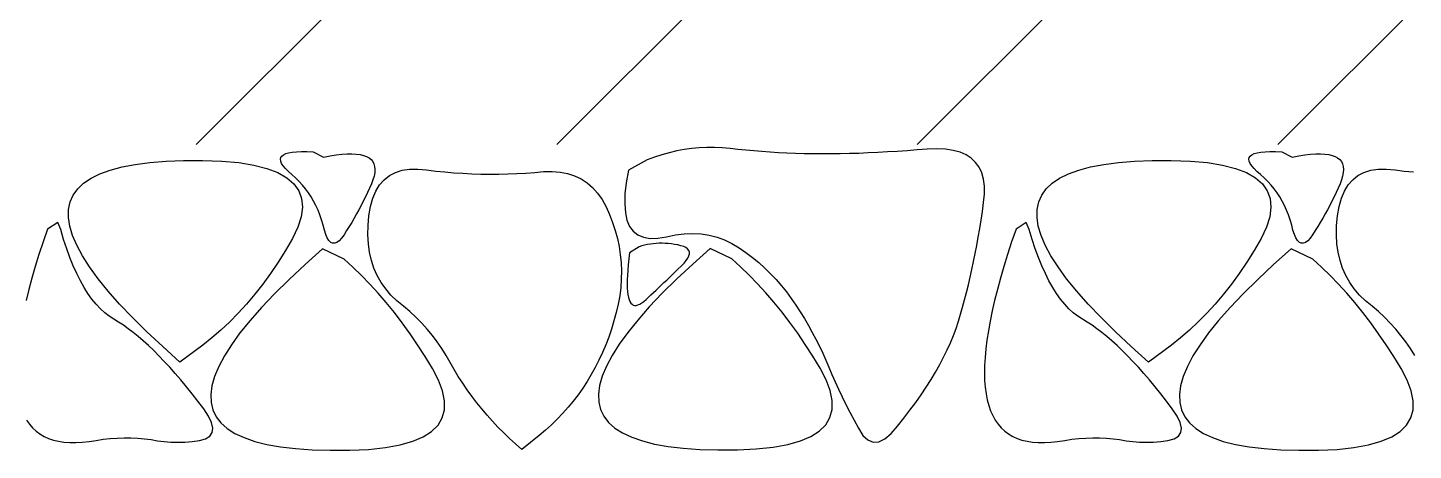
# Model space of a CAD drawing. Header units: metres. Extents: x -220 to 294, y -29 to 18.
# Drawn here: x 26.849 to 27.529, y -8.75 to -8.543 of the extents above; entities that cross this region are included whole.
import ezdxf

# ---------------------------------------------------------------- set-up
doc = ezdxf.new("R2010")
doc.units = ezdxf.units.M
doc.header["$MEASUREMENT"] = 0
doc.layers.add('Tarama', color=7, linetype='Continuous')

msp = doc.modelspace()

# ---------------------------------------------------------------- hatches: boundary and pattern name
at = {"layer": 'Tarama', "linetype": 'Continuous', "lineweight": -3}
h = msp.add_hatch(dxfattribs=at)
h.set_pattern_fill('ANSI31', color=58, style=0)
h.paths.add_polyline_path([(25.01864, -8.5), (25.01864, -8.6), (34.71864, -8.6), (34.71864, -8.5)])

# ---------------------------------------------------------------- linework, layer by layer
at = {"layer": 'Tarama', "color": 36, "linetype": 'Continuous', "lineweight": -3}
for points in [[(27.1751, -8.60196), (27.1714, -8.60247)], [(27.17882, -8.60162), (27.1751, -8.60196)], [(27.18256, -8.60145), (27.17882, -8.60162)], [(27.18632, -8.60144), (27.18256, -8.60145)], [(27.19009, -8.60159), (27.18632, -8.60144)], [(27.19389, -8.60191), (27.19009, -8.60159)], [(27.19772, -8.60235), (27.19389, -8.60191)], [(27.29062, -8.6022), (27.28567, -8.60261)], [(27.29527, -8.60204), (27.29062, -8.6022)], [(27.2995, -8.60225), (27.29527, -8.60204)], [(26.90219, -8.60975), (26.90938, -8.60881)], [(26.90938, -8.60881), (26.91729, -8.60817)], [(26.91729, -8.60817), (26.92591, -8.60783)], [(26.92591, -8.60783), (26.93524, -8.6078)], [(26.93524, -8.6078), (26.94462, -8.60812)], [(26.94462, -8.60812), (26.95301, -8.60887)], [(26.95301, -8.60887), (26.96041, -8.61007)], [(26.97337, -8.60723), (26.97354, -8.60637)], [(26.97352, -8.60821), (26.97337, -8.60723)], [(26.97398, -8.60929), (26.97352, -8.60821)], [(26.97354, -8.60637), (26.97403, -8.60562)], [(26.97403, -8.60562), (26.97484, -8.60498)], [(26.97484, -8.60498), (26.97597, -8.60445)], [(26.97597, -8.60445), (26.97741, -8.60403)], [(26.97741, -8.60403), (26.97918, -8.60372)], [(26.97918, -8.60372), (26.98126, -8.60353)], [(26.98126, -8.60353), (26.98366, -8.60344)], [(26.98366, -8.60344), (26.98639, -8.60347)], [(26.98639, -8.60347), (26.98943, -8.60361)], [(26.98943, -8.60361), (26.99455, -8.60614)], [(26.99455, -8.60614), (26.99777, -8.60553)], [(26.99777, -8.60553), (27.00078, -8.60506)], [(27.00078, -8.60506), (27.00356, -8.60474)], [(27.00356, -8.60474), (27.00612, -8.60456)], [(27.00612, -8.60456), (27.00846, -8.60453)], [(27.00846, -8.60453), (27.01058, -8.60465)], [(27.01058, -8.60465), (27.01248, -8.60491)], [(27.01248, -8.60491), (27.01415, -8.60531)], [(27.01415, -8.60531), (27.01561, -8.60586)], [(27.01561, -8.60586), (27.01685, -8.60656)], [(27.01685, -8.60656), (27.01786, -8.6074)], [(27.01786, -8.6074), (27.01866, -8.60838)], [(27.01866, -8.60838), (27.01923, -8.60951)], [(27.15319, -8.60746), (27.14412, -8.61253)], [(27.15679, -8.60614), (27.15319, -8.60746)], [(27.16041, -8.60497), (27.15679, -8.60614)], [(27.16405, -8.60397), (27.16041, -8.60497)], [(27.16772, -8.60314), (27.16405, -8.60397)], [(27.1714, -8.60247), (27.16772, -8.60314)], [(27.2016, -8.60276), (27.19772, -8.60235)], [(27.20553, -8.60313), (27.2016, -8.60276)], [(27.20951, -8.60346), (27.20553, -8.60313)], [(27.21356, -8.60375), (27.20951, -8.60346)], [(27.21765, -8.60399), (27.21356, -8.60375)], [(27.22181, -8.6042), (27.21765, -8.60399)], [(27.22601, -8.60436), (27.22181, -8.6042)], [(27.23027, -8.60448), (27.22601, -8.60436)], [(27.23459, -8.60455), (27.23027, -8.60448)], [(27.23896, -8.60459), (27.23459, -8.60455)], [(27.24338, -8.60458), (27.23896, -8.60459)], [(27.24786, -8.60453), (27.24338, -8.60458)], [(27.2524, -8.60444), (27.24786, -8.60453)], [(27.25698, -8.6043), (27.2524, -8.60444)], [(27.26163, -8.60412), (27.25698, -8.6043)], [(27.26633, -8.60391), (27.26163, -8.60412)], [(27.27108, -8.60364), (27.26633, -8.60391)], [(27.27589, -8.60334), (27.27108, -8.60364)], [(27.28075, -8.603), (27.27589, -8.60334)], [(27.28567, -8.60261), (27.28075, -8.603)], [(27.30331, -8.60283), (27.2995, -8.60225)], [(27.3067, -8.60376), (27.30331, -8.60283)], [(27.30967, -8.60505), (27.3067, -8.60376)], [(27.31221, -8.60671), (27.30967, -8.60505)], [(27.31433, -8.60873), (27.31221, -8.60671)], [(27.31604, -8.61111), (27.31433, -8.60873)], [(27.37719, -8.60975), (27.38438, -8.60881)], [(27.38438, -8.60881), (27.39229, -8.60817)], [(27.39229, -8.60817), (27.40091, -8.60783)], [(27.40091, -8.60783), (27.41024, -8.6078)], [(27.41024, -8.6078), (27.41962, -8.60812)], [(27.41962, -8.60812), (27.42801, -8.60887)], [(27.42801, -8.60887), (27.4354, -8.61007)], [(27.44837, -8.60723), (27.44854, -8.60637)], [(27.44852, -8.60821), (27.44837, -8.60723)], [(27.44898, -8.60929), (27.44852, -8.60821)], [(27.44854, -8.60637), (27.44903, -8.60562)], [(27.44903, -8.60562), (27.44984, -8.60498)], [(27.44984, -8.60498), (27.45096, -8.60445)], [(27.45096, -8.60445), (27.45241, -8.60403)], [(27.45241, -8.60403), (27.45418, -8.60372)], [(27.45418, -8.60372), (27.45626, -8.60353)], [(27.45626, -8.60353), (27.45866, -8.60344)], [(27.45866, -8.60344), (27.46139, -8.60347)], [(27.46139, -8.60347), (27.46443, -8.60361)], [(27.46443, -8.60361), (27.46955, -8.60614)], [(27.46955, -8.60614), (27.47277, -8.60553)], [(27.47277, -8.60553), (27.47578, -8.60506)], [(27.47578, -8.60506), (27.47856, -8.60474)], [(27.47856, -8.60474), (27.48112, -8.60456)], [(27.48112, -8.60456), (27.48346, -8.60453)], [(27.48346, -8.60453), (27.48558, -8.60465)], [(27.48558, -8.60465), (27.48748, -8.60491)], [(27.48748, -8.60491), (27.48915, -8.60531)], [(27.48915, -8.60531), (27.49061, -8.60586)], [(27.49061, -8.60586), (27.49185, -8.60656)], [(27.49185, -8.60656), (27.49286, -8.6074)], [(27.49286, -8.6074), (27.49366, -8.60838)], [(27.49366, -8.60838), (27.49423, -8.60951)], [(26.88053, -8.61652), (26.88488, -8.61438)], [(26.88488, -8.61438), (26.88993, -8.61253)], [(26.88993, -8.61253), (26.89571, -8.61099)], [(26.89571, -8.61099), (26.90219, -8.60975)], [(26.96041, -8.61007), (26.9668, -8.6117)], [(26.9668, -8.6117), (26.97219, -8.61378)], [(26.97219, -8.61378), (26.97658, -8.61629)], [(26.97477, -8.61049), (26.97398, -8.60929)], [(26.97587, -8.6118), (26.97477, -8.61049)], [(26.9773, -8.61322), (26.97587, -8.6118)], [(26.97904, -8.61475), (26.9773, -8.61322)], [(26.98086, -8.61637), (26.97904, -8.61475)], [(27.01931, -8.61548), (27.01878, -8.61734)], [(27.01923, -8.60951), (27.01958, -8.61079)], [(27.01962, -8.61377), (27.01931, -8.61548)], [(27.01958, -8.61079), (27.01971, -8.61221)], [(27.01971, -8.61221), (27.01962, -8.61377)], [(27.02426, -8.61724), (27.02683, -8.6152)], [(27.02683, -8.6152), (27.02977, -8.61365)], [(27.02977, -8.61365), (27.03306, -8.61261)], [(27.03306, -8.61261), (27.03671, -8.61206)], [(27.03671, -8.61206), (27.04072, -8.61202)], [(27.04072, -8.61202), (27.04507, -8.61245)], [(27.04507, -8.61245), (27.04953, -8.61298)], [(27.04953, -8.61298), (27.05398, -8.61343)], [(27.05398, -8.61343), (27.05843, -8.61379)], [(27.05843, -8.61379), (27.06287, -8.61409)], [(27.06287, -8.61409), (27.0673, -8.6143)], [(27.0673, -8.6143), (27.07172, -8.61444)], [(27.07172, -8.61444), (27.07614, -8.61449)], [(27.07614, -8.61449), (27.08055, -8.61447)], [(27.08055, -8.61447), (27.08495, -8.61438)], [(27.08495, -8.61438), (27.08934, -8.6142)], [(27.08934, -8.6142), (27.09373, -8.61395)], [(27.09373, -8.61395), (27.09811, -8.61362)], [(27.09811, -8.61362), (27.10248, -8.61323)], [(27.10248, -8.61323), (27.10664, -8.61315)], [(27.10664, -8.61315), (27.11056, -8.61347)], [(27.11056, -8.61347), (27.11424, -8.61419)], [(27.11424, -8.61419), (27.11767, -8.61532)], [(27.11767, -8.61532), (27.12085, -8.61685)], [(27.14412, -8.61253), (27.143, -8.61869)], [(27.31732, -8.61386), (27.31604, -8.61111)], [(27.31818, -8.61696), (27.31732, -8.61386)], [(27.35553, -8.61652), (27.35988, -8.61438)], [(27.35988, -8.61438), (27.36493, -8.61253)], [(27.36493, -8.61253), (27.37071, -8.61099)], [(27.37071, -8.61099), (27.37719, -8.60975)], [(27.4354, -8.61007), (27.4418, -8.6117)], [(27.4418, -8.6117), (27.44719, -8.61378)], [(27.44719, -8.61378), (27.45158, -8.61629)], [(27.44977, -8.61049), (27.44898, -8.60929)], [(27.45087, -8.6118), (27.44977, -8.61049)], [(27.4523, -8.61322), (27.45087, -8.6118)], [(27.45404, -8.61475), (27.4523, -8.61322)], [(27.45586, -8.61637), (27.45404, -8.61475)], [(27.49431, -8.61548), (27.49378, -8.61734)], [(27.49423, -8.60951), (27.49458, -8.61079)], [(27.49462, -8.61377), (27.49431, -8.61548)], [(27.49458, -8.61079), (27.49471, -8.61221)], [(27.49471, -8.61221), (27.49462, -8.61377)], [(27.49926, -8.61724), (27.50183, -8.6152)], [(27.50183, -8.6152), (27.50477, -8.61365)], [(27.50477, -8.61365), (27.50806, -8.61261)], [(27.50806, -8.61261), (27.51171, -8.61206)], [(27.51171, -8.61206), (27.51572, -8.61202)], [(27.51572, -8.61202), (27.52007, -8.61245)], [(27.52007, -8.61245), (27.52453, -8.61298)], [(27.52453, -8.61298), (27.52898, -8.61343)], [(26.87177, -8.62477), (26.87398, -8.62172)], [(26.87398, -8.62172), (26.8769, -8.61897)], [(26.8769, -8.61897), (26.88053, -8.61652)], [(26.97658, -8.61629), (26.97997, -8.61924)], [(26.97997, -8.61924), (26.98236, -8.62263)], [(26.98258, -8.61808), (26.98086, -8.61637)], [(26.9842, -8.61986), (26.98258, -8.61808)], [(26.98573, -8.62172), (26.9842, -8.61986)], [(26.98715, -8.62366), (26.98573, -8.62172)], [(27.01708, -8.62146), (27.01609, -8.62358)], [(27.01803, -8.61934), (27.01708, -8.62146)], [(27.01878, -8.61734), (27.01803, -8.61934)], [(27.02019, -8.62281), (27.02205, -8.61978)], [(27.02205, -8.61978), (27.02426, -8.61724)], [(27.12085, -8.61685), (27.12379, -8.61878)], [(27.12379, -8.61878), (27.12648, -8.62111)], [(27.12648, -8.62111), (27.12893, -8.62385)], [(27.143, -8.61869), (27.14236, -8.62423)], [(27.31862, -8.62043), (27.31818, -8.61696)], [(27.31864, -8.62426), (27.31862, -8.62043)], [(27.34677, -8.62477), (27.34898, -8.62172)], [(27.34898, -8.62172), (27.3519, -8.61897)], [(27.3519, -8.61897), (27.35553, -8.61652)], [(27.45158, -8.61629), (27.45497, -8.61924)], [(27.45497, -8.61924), (27.45736, -8.62263)], [(27.45758, -8.61808), (27.45586, -8.61637)], [(27.4592, -8.61986), (27.45758, -8.61808)], [(27.46073, -8.62172), (27.4592, -8.61986)], [(27.46215, -8.62366), (27.46073, -8.62172)], [(27.49208, -8.62146), (27.49109, -8.62358)], [(27.49303, -8.61934), (27.49208, -8.62146)], [(27.49378, -8.61734), (27.49303, -8.61934)], [(27.49519, -8.62281), (27.49705, -8.61978)], [(27.49705, -8.61978), (27.49926, -8.61724)], [(26.86949, -8.63178), (26.87028, -8.62812)], [(26.87028, -8.62812), (26.87177, -8.62477)], [(26.98236, -8.62263), (26.98375, -8.62646)], [(26.98375, -8.62646), (26.98414, -8.63072)], [(26.98847, -8.62568), (26.98715, -8.62366)], [(26.98969, -8.62778), (26.98847, -8.62568)], [(26.99081, -8.62996), (26.98969, -8.62778)], [(27.01402, -8.6278), (27.01295, -8.6299)], [(27.01507, -8.6257), (27.01402, -8.6278)], [(27.01609, -8.62358), (27.01507, -8.6257)], [(27.01756, -8.63038), (27.0187, -8.62635)], [(27.0187, -8.62635), (27.02019, -8.62281)], [(27.12893, -8.62385), (27.13113, -8.62699)], [(27.13113, -8.62699), (27.13309, -8.63054)], [(27.14236, -8.62423), (27.14221, -8.62914)], [(27.14221, -8.62914), (27.14254, -8.63343)], [(27.31763, -8.63277), (27.31824, -8.62845)], [(27.31824, -8.62845), (27.31864, -8.62426)], [(27.34449, -8.63178), (27.34527, -8.62812)], [(27.34527, -8.62812), (27.34677, -8.62477)], [(27.45736, -8.62263), (27.45875, -8.62646)], [(27.45875, -8.62646), (27.45914, -8.63072)], [(27.46347, -8.62568), (27.46215, -8.62366)], [(27.46469, -8.62778), (27.46347, -8.62568)], [(27.46581, -8.62996), (27.46469, -8.62778)], [(27.48902, -8.6278), (27.48795, -8.6299)], [(27.49007, -8.6257), (27.48902, -8.6278)], [(27.49109, -8.62358), (27.49007, -8.6257)], [(27.49256, -8.63038), (27.4937, -8.62635)], [(27.4937, -8.62635), (27.49519, -8.62281)], [(26.86942, -8.63573), (26.86949, -8.63178)], [(26.87006, -8.63999), (26.86942, -8.63573)], [(26.98354, -8.63543), (26.98193, -8.64057)], [(26.98414, -8.63072), (26.98354, -8.63543)], [(26.99184, -8.63221), (26.99081, -8.62996)], [(26.99276, -8.63455), (26.99184, -8.63221)], [(26.99358, -8.63696), (26.99276, -8.63455)], [(27.00953, -8.63611), (27.00834, -8.63816)], [(27.0107, -8.63405), (27.00953, -8.63611)], [(27.01184, -8.63198), (27.0107, -8.63405)], [(27.01295, -8.6299), (27.01184, -8.63198)], [(27.01636, -8.63969), (27.01678, -8.63491)], [(27.01678, -8.63491), (27.01756, -8.63038)], [(27.13309, -8.63054), (27.1348, -8.63437)], [(27.1348, -8.63437), (27.1363, -8.63824)], [(27.14254, -8.63343), (27.14335, -8.63709)], [(27.31699, -8.63703), (27.31763, -8.63277)], [(27.34442, -8.63573), (27.34449, -8.63178)], [(27.34506, -8.63999), (27.34442, -8.63573)], [(27.45853, -8.63543), (27.45693, -8.64057)], [(27.45914, -8.63072), (27.45853, -8.63543)], [(27.46684, -8.63221), (27.46581, -8.62996)], [(27.46776, -8.63455), (27.46684, -8.63221)], [(27.46858, -8.63696), (27.46776, -8.63455)], [(27.48454, -8.63611), (27.48334, -8.63816)], [(27.4857, -8.63405), (27.48454, -8.63611)], [(27.48684, -8.63198), (27.4857, -8.63405)], [(27.48795, -8.6299), (27.48684, -8.63198)], [(27.49136, -8.63969), (27.49179, -8.63491)], [(27.49179, -8.63491), (27.49256, -8.63038)], [(26.85914, -8.64146), (26.85699, -8.64779)], [(26.86417, -8.63821), (26.85914, -8.64146)], [(26.86563, -8.64173), (26.86417, -8.63821)], [(26.86708, -8.64657), (26.86563, -8.64173)], [(26.87142, -8.64455), (26.87006, -8.63999)], [(26.98193, -8.64057), (26.97932, -8.64615)], [(26.99431, -8.63946), (26.99358, -8.63696)], [(26.99495, -8.64197), (26.99431, -8.63946)], [(26.99564, -8.64411), (26.99495, -8.64197)], [(27.00587, -8.64223), (27.00459, -8.64424)], [(27.00712, -8.6402), (27.00587, -8.64223)], [(27.00834, -8.63816), (27.00712, -8.6402)], [(27.01627, -8.64428), (27.01636, -8.63969)], [(27.1363, -8.63824), (27.13757, -8.64213)], [(27.13757, -8.64213), (27.13862, -8.64604)], [(27.14335, -8.63709), (27.14465, -8.64012)], [(27.14465, -8.64012), (27.14644, -8.64253)], [(27.14644, -8.64253), (27.14871, -8.64431)], [(27.31561, -8.64537), (27.31631, -8.64123)], [(27.31631, -8.64123), (27.31699, -8.63703)], [(27.33414, -8.64146), (27.33199, -8.64779)], [(27.33917, -8.63821), (27.33414, -8.64146)], [(27.34063, -8.64173), (27.33917, -8.63821)], [(27.34208, -8.64657), (27.34063, -8.64173)], [(27.34641, -8.64455), (27.34506, -8.63999)], [(27.45693, -8.64057), (27.45432, -8.64615)], [(27.46931, -8.63946), (27.46858, -8.63696)], [(27.46995, -8.64197), (27.46931, -8.63946)], [(27.47064, -8.64411), (27.46995, -8.64197)], [(27.48087, -8.64223), (27.47959, -8.64424)], [(27.48212, -8.6402), (27.48087, -8.64223)], [(27.48334, -8.63816), (27.48212, -8.6402)], [(27.49127, -8.64428), (27.49136, -8.63969)], [(26.85699, -8.64779), (26.85499, -8.65392)], [(26.8686, -8.65115), (26.86708, -8.64657)], [(26.87348, -8.64941), (26.87142, -8.64455)], [(26.87626, -8.65457), (26.87348, -8.64941)], [(26.97932, -8.64615), (26.97587, -8.65205)], [(26.99639, -8.64583), (26.99564, -8.64411)], [(26.9972, -8.64712), (26.99639, -8.64583)], [(26.99807, -8.64798), (26.9972, -8.64712)], [(26.999, -8.64842), (26.99807, -8.64798)], [(27, -8.64844), (26.999, -8.64842)], [(27.00105, -8.64802), (27, -8.64844)], [(27.00217, -8.64719), (27.00105, -8.64802)], [(27.00335, -8.64592), (27.00217, -8.64719)], [(27.00459, -8.64424), (27.00335, -8.64592)], [(27.01651, -8.64867), (27.01627, -8.64428)], [(27.01709, -8.65286), (27.01651, -8.64867)], [(27.13862, -8.64604), (27.13945, -8.64998)], [(27.14871, -8.64431), (27.15147, -8.64547)], [(27.15061, -8.64971), (27.14924, -8.65013)], [(27.15199, -8.64936), (27.15061, -8.64971)], [(27.15147, -8.64547), (27.15471, -8.64601)], [(27.15339, -8.64906), (27.15199, -8.64936)], [(27.1548, -8.64882), (27.15339, -8.64906)], [(27.15471, -8.64601), (27.15844, -8.64591)], [(27.15623, -8.64864), (27.1548, -8.64882)], [(27.15767, -8.64852), (27.15623, -8.64864)], [(27.15914, -8.64845), (27.15767, -8.64852)], [(27.15844, -8.64591), (27.16265, -8.6452)], [(27.16061, -8.64844), (27.15914, -8.64845)], [(27.16211, -8.64849), (27.16061, -8.64844)], [(27.16362, -8.6486), (27.16211, -8.64849)], [(27.16265, -8.6452), (27.16709, -8.64428)], [(27.16514, -8.64877), (27.16362, -8.6486)], [(27.16668, -8.64899), (27.16514, -8.64877)], [(27.16824, -8.64927), (27.16668, -8.64899)], [(27.16709, -8.64428), (27.17141, -8.64374)], [(27.1698, -8.64962), (27.16824, -8.64927)], [(27.17117, -8.65004), (27.1698, -8.64962)], [(27.17141, -8.64374), (27.17561, -8.64359)], [(27.17561, -8.64359), (27.17969, -8.6438)], [(27.17969, -8.6438), (27.18365, -8.6444)], [(27.18365, -8.6444), (27.18749, -8.64538)], [(27.18749, -8.64538), (27.19121, -8.64674)], [(27.19121, -8.64674), (27.19481, -8.64847)], [(27.19481, -8.64847), (27.19829, -8.65058)], [(27.31412, -8.65345), (27.31488, -8.64944)], [(27.31488, -8.64944), (27.31561, -8.64537)], [(27.33199, -8.64779), (27.32999, -8.65392)], [(27.34359, -8.65115), (27.34208, -8.64657)], [(27.34848, -8.64941), (27.34641, -8.64455)], [(27.35126, -8.65457), (27.34848, -8.64941)], [(27.45432, -8.64615), (27.45087, -8.65205)], [(27.47139, -8.64583), (27.47064, -8.64411)], [(27.4722, -8.64712), (27.47139, -8.64583)], [(27.47307, -8.64798), (27.4722, -8.64712)], [(27.474, -8.64842), (27.47307, -8.64798)], [(27.475, -8.64844), (27.474, -8.64842)], [(27.47605, -8.64802), (27.475, -8.64844)], [(27.47717, -8.64719), (27.47605, -8.64802)], [(27.47835, -8.64592), (27.47717, -8.64719)], [(27.47959, -8.64424), (27.47835, -8.64592)], [(27.49151, -8.64867), (27.49127, -8.64428)], [(27.49209, -8.65286), (27.49151, -8.64867)], [(26.85499, -8.65392), (26.85316, -8.65986)], [(26.87017, -8.65547), (26.8686, -8.65115)], [(26.87181, -8.65953), (26.87017, -8.65547)], [(26.87975, -8.66003), (26.87626, -8.65457)], [(26.97587, -8.65205), (26.97226, -8.65776)], [(26.99401, -8.65114), (26.98545, -8.65879)], [(27.00465, -8.6563), (26.99401, -8.65114)], [(27.00892, -8.66014), (27.00465, -8.6563)], [(27.01801, -8.65685), (27.01709, -8.65286)], [(27.13945, -8.64998), (27.14006, -8.65395)], [(27.14006, -8.65395), (27.14044, -8.65794)], [(27.14426, -8.6561), (27.14395, -8.65896)], [(27.14464, -8.65305), (27.14426, -8.6561)], [(27.14924, -8.65013), (27.14464, -8.65305)], [(27.17227, -8.65057), (27.17117, -8.65004)], [(27.1731, -8.65119), (27.17227, -8.65057)], [(27.17238, -8.65692), (27.17318, -8.65572)], [(27.17366, -8.6519), (27.1731, -8.65119)], [(27.17318, -8.65572), (27.17371, -8.65462)], [(27.17395, -8.65271), (27.17366, -8.6519)], [(27.17371, -8.65462), (27.17396, -8.65362)], [(27.17396, -8.65362), (27.17395, -8.65271)], [(27.18412, -8.65095), (27.17557, -8.6586)], [(27.19477, -8.65611), (27.18412, -8.65095)], [(27.19904, -8.65995), (27.19477, -8.65611)], [(27.19829, -8.65058), (27.20164, -8.65292)], [(27.20164, -8.65292), (27.20487, -8.65537)], [(27.20487, -8.65537), (27.20797, -8.65793)], [(27.31333, -8.6574), (27.31412, -8.65345)], [(27.32999, -8.65392), (27.32816, -8.65986)], [(27.34517, -8.65547), (27.34359, -8.65115)], [(27.34681, -8.65953), (27.34517, -8.65547)], [(27.35475, -8.66003), (27.35126, -8.65457)], [(27.45087, -8.65205), (27.44726, -8.65776)], [(27.46901, -8.65114), (27.46045, -8.65879)], [(27.47965, -8.6563), (27.46901, -8.65114)], [(27.48392, -8.66014), (27.47965, -8.6563)], [(27.49301, -8.65685), (27.49209, -8.65286)], [(26.85316, -8.65986), (26.85149, -8.6656)], [(26.87352, -8.66332), (26.87181, -8.65953)], [(26.87529, -8.66686), (26.87352, -8.66332)], [(26.88396, -8.6658), (26.87975, -8.66003)], [(26.96854, -8.66324), (26.96473, -8.66847)], [(26.97226, -8.65776), (26.96854, -8.66324)], [(26.98545, -8.65879), (26.97762, -8.66612)], [(27.01312, -8.66419), (27.00892, -8.66014)], [(27.01926, -8.66064), (27.01801, -8.65685)], [(27.02084, -8.66424), (27.01926, -8.66064)], [(27.14044, -8.65794), (27.14061, -8.66195)], [(27.14061, -8.66195), (27.14055, -8.66599)], [(27.14371, -8.66162), (27.14355, -8.6641)], [(27.14395, -8.65896), (27.14371, -8.66162)], [(27.16562, -8.6638), (27.16704, -8.66243)], [(27.16704, -8.66243), (27.1685, -8.66103)], [(27.17557, -8.6586), (27.16774, -8.66593)], [(27.1685, -8.66103), (27.16997, -8.6596)], [(27.16997, -8.6596), (27.17131, -8.65821)], [(27.17131, -8.65821), (27.17238, -8.65692)], [(27.20324, -8.664), (27.19904, -8.65995)], [(27.20797, -8.65793), (27.21095, -8.6606)], [(27.21095, -8.6606), (27.21379, -8.66337)], [(27.31166, -8.6651), (27.31251, -8.66128)], [(27.31251, -8.66128), (27.31333, -8.6574)], [(27.32816, -8.65986), (27.32649, -8.6656)], [(27.34852, -8.66332), (27.34681, -8.65953)], [(27.35029, -8.66686), (27.34852, -8.66332)], [(27.35895, -8.6658), (27.35475, -8.66003)], [(27.44354, -8.66324), (27.43973, -8.66847)], [(27.44726, -8.65776), (27.44354, -8.66324)], [(27.46045, -8.65879), (27.45263, -8.66612)], [(27.48812, -8.66419), (27.48392, -8.66014)], [(27.49426, -8.66064), (27.49301, -8.65685)], [(27.49584, -8.66424), (27.49426, -8.66064)], [(26.85149, -8.6656), (26.84998, -8.67114)], [(26.87712, -8.67013), (26.87529, -8.66686)], [(26.87901, -8.67314), (26.87712, -8.67013)], [(26.88887, -8.67186), (26.88396, -8.6658)], [(26.96473, -8.66847), (26.96082, -8.67347)], [(26.97762, -8.66612), (26.97052, -8.67315)], [(27.01726, -8.66844), (27.01312, -8.66419)], [(27.02133, -8.6729), (27.01726, -8.66844)], [(27.02276, -8.66763), (27.02084, -8.66424)], [(27.02502, -8.67082), (27.02276, -8.66763)], [(27.14027, -8.67006), (27.13977, -8.67414)], [(27.14055, -8.66599), (27.14027, -8.67006)], [(27.14346, -8.66639), (27.14343, -8.66848)], [(27.14343, -8.66848), (27.14348, -8.67038)], [(27.14355, -8.6641), (27.14346, -8.66639)], [(27.15886, -8.67024), (27.16016, -8.66901)], [(27.16016, -8.66901), (27.16149, -8.66775)], [(27.16774, -8.66593), (27.16064, -8.67296)], [(27.16149, -8.66775), (27.16284, -8.66646)], [(27.16284, -8.66646), (27.16422, -8.66514)], [(27.16422, -8.66514), (27.16562, -8.6638)], [(27.20737, -8.66825), (27.20324, -8.664)], [(27.21144, -8.67271), (27.20737, -8.66825)], [(27.21379, -8.66337), (27.21651, -8.66625)], [(27.21651, -8.66625), (27.2191, -8.66923)], [(27.2191, -8.66923), (27.22157, -8.67232)], [(27.30987, -8.67256), (27.31078, -8.66886)], [(27.31078, -8.66886), (27.31166, -8.6651)], [(27.32649, -8.6656), (27.32498, -8.67114)], [(27.35212, -8.67013), (27.35029, -8.66686)], [(27.35401, -8.67314), (27.35212, -8.67013)], [(27.36387, -8.67186), (27.35895, -8.6658)], [(27.43973, -8.66847), (27.43583, -8.67347)], [(27.45263, -8.66612), (27.44552, -8.67315)], [(27.49226, -8.66844), (27.48812, -8.66419)], [(27.49632, -8.6729), (27.49226, -8.66844)], [(27.49776, -8.66763), (27.49584, -8.66424)], [(27.50002, -8.67082), (27.49776, -8.66763)], [(26.84998, -8.67114), (26.84863, -8.67648)], [(26.88097, -8.67588), (26.87901, -8.67314)], [(26.883, -8.67837), (26.88097, -8.67588)], [(26.8945, -8.67823), (26.88887, -8.67186)], [(26.96082, -8.67347), (26.95682, -8.67822)], [(26.97052, -8.67315), (26.96415, -8.67987)], [(27.02533, -8.67756), (27.02133, -8.6729)], [(27.02761, -8.67381), (27.02502, -8.67082)], [(27.03054, -8.67661), (27.02761, -8.67381)], [(27.03375, -8.67924), (27.03054, -8.67661)], [(27.13977, -8.67414), (27.13904, -8.67826)], [(27.14348, -8.67038), (27.1436, -8.6721)], [(27.1436, -8.6721), (27.14379, -8.67362)], [(27.14379, -8.67362), (27.14405, -8.67495)], [(27.14405, -8.67495), (27.14439, -8.67608)], [(27.14439, -8.67608), (27.14479, -8.67703)], [(27.15059, -8.67772), (27.15164, -8.67695)], [(27.15164, -8.67695), (27.15275, -8.67599)], [(27.15275, -8.67599), (27.15392, -8.67489)], [(27.15392, -8.67489), (27.15512, -8.67377)], [(27.16064, -8.67296), (27.15426, -8.67968)], [(27.15512, -8.67377), (27.15634, -8.67262)], [(27.15634, -8.67262), (27.15759, -8.67144)], [(27.15759, -8.67144), (27.15886, -8.67024)], [(27.21544, -8.67737), (27.21144, -8.67271)], [(27.22157, -8.67232), (27.2239, -8.67552)], [(27.2239, -8.67552), (27.22613, -8.6788)], [(27.30796, -8.67976), (27.30893, -8.67619)], [(27.30893, -8.67619), (27.30987, -8.67256)], [(27.32364, -8.67648), (27.32245, -8.68163)], [(27.32498, -8.67114), (27.32364, -8.67648)], [(27.35597, -8.67588), (27.35401, -8.67314)], [(27.358, -8.67837), (27.35597, -8.67588)], [(27.3695, -8.67823), (27.36387, -8.67186)], [(27.43583, -8.67347), (27.43182, -8.67822)], [(27.44552, -8.67315), (27.43915, -8.67987)], [(27.50033, -8.67756), (27.49632, -8.6729)], [(27.50261, -8.67381), (27.50002, -8.67082)], [(27.50554, -8.67661), (27.50261, -8.67381)], [(27.50875, -8.67924), (27.50554, -8.67661)], [(26.88508, -8.68059), (26.883, -8.67837)], [(26.88723, -8.68255), (26.88508, -8.68059)], [(26.88944, -8.68425), (26.88723, -8.68255)], [(26.90084, -8.6849), (26.8945, -8.67823)], [(26.95272, -8.68274), (26.94851, -8.68701)], [(26.95682, -8.67822), (26.95272, -8.68274)], [(26.96415, -8.67987), (26.9585, -8.68629)], [(27.02926, -8.68243), (27.02533, -8.67756)], [(27.03313, -8.6875), (27.02926, -8.68243)], [(27.03687, -8.68193), (27.03375, -8.67924)], [(27.03985, -8.68471), (27.03687, -8.68193)], [(27.1381, -8.68239), (27.13697, -8.68651)], [(27.13904, -8.67826), (27.1381, -8.68239)], [(27.14479, -8.67703), (27.14527, -8.67779)], [(27.14527, -8.67779), (27.14581, -8.67835)], [(27.14581, -8.67835), (27.14643, -8.67873)], [(27.14643, -8.67873), (27.14712, -8.67891)], [(27.14712, -8.67891), (27.14788, -8.6789)], [(27.14788, -8.6789), (27.14871, -8.6787)], [(27.15426, -8.67968), (27.14861, -8.6861)], [(27.14871, -8.6787), (27.14962, -8.67831)], [(27.14962, -8.67831), (27.15059, -8.67772)], [(27.21938, -8.68224), (27.21544, -8.67737)], [(27.22325, -8.68731), (27.21938, -8.68224)], [(27.22613, -8.6788), (27.22827, -8.68209)], [(27.22827, -8.68209), (27.23033, -8.68541)], [(27.30593, -8.68672), (27.30696, -8.68327)], [(27.30696, -8.68327), (27.30796, -8.67976)], [(27.32245, -8.68163), (27.32142, -8.68658)], [(27.36008, -8.68059), (27.358, -8.67837)], [(27.36223, -8.68255), (27.36008, -8.68059)], [(27.36444, -8.68425), (27.36223, -8.68255)], [(27.37584, -8.6849), (27.3695, -8.67823)], [(27.42772, -8.68274), (27.42352, -8.68701)], [(27.43182, -8.67822), (27.42772, -8.68274)], [(27.43915, -8.67987), (27.4335, -8.68629)], [(27.50426, -8.68243), (27.50033, -8.67756)], [(27.50813, -8.6875), (27.50426, -8.68243)], [(27.51187, -8.68193), (27.50875, -8.67924)], [(27.51485, -8.68471), (27.51187, -8.68193)], [(26.89172, -8.68568), (26.88944, -8.68425)], [(26.89404, -8.68709), (26.89172, -8.68568)], [(26.8964, -8.68865), (26.89404, -8.68709)], [(26.89879, -8.69036), (26.8964, -8.68865)], [(26.90121, -8.69221), (26.89879, -8.69036)], [(26.90789, -8.69187), (26.90084, -8.6849)], [(26.94851, -8.68701), (26.94422, -8.69105)], [(26.9585, -8.68629), (26.95357, -8.6924)], [(27.03694, -8.69278), (27.03313, -8.6875)], [(27.04268, -8.68759), (27.03985, -8.68471)], [(27.04536, -8.69057), (27.04268, -8.68759)], [(27.13573, -8.69054), (27.13437, -8.69448)], [(27.13697, -8.68651), (27.13573, -8.69054)], [(27.14861, -8.6861), (27.14369, -8.69221)], [(27.22705, -8.69259), (27.22325, -8.68731)], [(27.23033, -8.68541), (27.2323, -8.68875)], [(27.2323, -8.68875), (27.23419, -8.69212)], [(27.30346, -8.69367), (27.30477, -8.69018)], [(27.30477, -8.69018), (27.30593, -8.68672)], [(27.32142, -8.68658), (27.32055, -8.69133)], [(27.36672, -8.68568), (27.36444, -8.68425)], [(27.36904, -8.68709), (27.36672, -8.68568)], [(27.3714, -8.68865), (27.36904, -8.68709)], [(27.37379, -8.69036), (27.3714, -8.68865)], [(27.37621, -8.69221), (27.37379, -8.69036)], [(27.38289, -8.69187), (27.37584, -8.6849)], [(27.42352, -8.68701), (27.41922, -8.69105)], [(27.4335, -8.68629), (27.42857, -8.6924)], [(27.51194, -8.69278), (27.50813, -8.6875)], [(27.51768, -8.68759), (27.51485, -8.68471)], [(27.52036, -8.69057), (27.51768, -8.68759)], [(26.90367, -8.69421), (26.90121, -8.69221)], [(26.90616, -8.69635), (26.90367, -8.69421)], [(26.90868, -8.69865), (26.90616, -8.69635)], [(26.91566, -8.69914), (26.90789, -8.69187)], [(26.93982, -8.69485), (26.93533, -8.69841)], [(26.94422, -8.69105), (26.93982, -8.69485)], [(26.95357, -8.6924), (26.94937, -8.69819)], [(27.04068, -8.69827), (27.03694, -8.69278)], [(27.0479, -8.69364), (27.04536, -8.69057)], [(27.05029, -8.69682), (27.0479, -8.69364)], [(27.05253, -8.70009), (27.05029, -8.69682)], [(27.13437, -8.69448), (27.1329, -8.69833)], [(27.14369, -8.69221), (27.13949, -8.698)], [(27.23079, -8.69808), (27.22705, -8.69259)], [(27.23419, -8.69212), (27.236, -8.69551)], [(27.236, -8.69551), (27.23772, -8.69892)], [(27.30039, -8.70075), (27.302, -8.6972)], [(27.302, -8.6972), (27.30346, -8.69367)], [(27.31985, -8.69589), (27.31931, -8.70025)], [(27.32055, -8.69133), (27.31985, -8.69589)], [(27.37867, -8.69421), (27.37621, -8.69221)], [(27.38116, -8.69635), (27.37867, -8.69421)], [(27.38368, -8.69865), (27.38116, -8.69635)], [(27.39066, -8.69914), (27.38289, -8.69187)], [(27.41482, -8.69485), (27.41033, -8.69841)], [(27.41922, -8.69105), (27.41482, -8.69485)], [(27.42857, -8.6924), (27.42437, -8.69819)], [(27.51567, -8.69827), (27.51194, -8.69278)], [(27.5229, -8.69364), (27.52036, -8.69057)], [(27.52529, -8.69682), (27.5229, -8.69364)], [(27.52753, -8.70009), (27.52529, -8.69682)], [(26.91124, -8.70109), (26.90868, -8.69865)], [(26.91383, -8.70368), (26.91124, -8.70109)], [(26.91646, -8.70641), (26.91383, -8.70368)], [(26.92413, -8.70672), (26.91566, -8.69914)], [(26.93533, -8.69841), (26.92413, -8.70672)], [(26.9459, -8.70369), (26.94315, -8.70887)], [(26.94937, -8.69819), (26.9459, -8.70369)], [(27.04435, -8.70395), (27.04068, -8.69827)], [(27.04795, -8.70985), (27.04435, -8.70395)], [(27.05463, -8.70345), (27.05253, -8.70009)], [(27.05659, -8.70691), (27.05463, -8.70345)], [(27.13131, -8.70209), (27.12961, -8.70575)], [(27.1329, -8.69833), (27.13131, -8.70209)], [(27.13601, -8.7035), (27.13326, -8.70868)], [(27.13949, -8.698), (27.13601, -8.7035)], [(27.23446, -8.70376), (27.23079, -8.69808)], [(27.23807, -8.70966), (27.23446, -8.70376)], [(27.23772, -8.69892), (27.23935, -8.70235)], [(27.23935, -8.70235), (27.2409, -8.70581)], [(27.29863, -8.70434), (27.30039, -8.70075)], [(27.31931, -8.70025), (27.31892, -8.70441)], [(27.38624, -8.70109), (27.38368, -8.69865)], [(27.38883, -8.70368), (27.38624, -8.70109)], [(27.39146, -8.70641), (27.38883, -8.70368)], [(27.39913, -8.70672), (27.39066, -8.69914)], [(27.41033, -8.69841), (27.39913, -8.70672)], [(27.4209, -8.70369), (27.41815, -8.70887)], [(27.42437, -8.69819), (27.4209, -8.70369)], [(27.51935, -8.70395), (27.51567, -8.69827)], [(27.52295, -8.70985), (27.51935, -8.70395)], [(27.52963, -8.70345), (27.52753, -8.70009)], [(26.91911, -8.70929), (26.91646, -8.70641)], [(26.9218, -8.71232), (26.91911, -8.70929)], [(26.94315, -8.70887), (26.94112, -8.71375)], [(27.05096, -8.71559), (27.04795, -8.70985)], [(27.05857, -8.71035), (27.05659, -8.70691)], [(27.06063, -8.71373), (27.05857, -8.71035)], [(27.12779, -8.70933), (27.12586, -8.71282)], [(27.12961, -8.70575), (27.12779, -8.70933)], [(27.13326, -8.70868), (27.13124, -8.71356)], [(27.24107, -8.7154), (27.23807, -8.70966)], [(27.2409, -8.70581), (27.24237, -8.70929)], [(27.24237, -8.70929), (27.24385, -8.71282)], [(27.29466, -8.71161), (27.29672, -8.70796)], [(27.29672, -8.70796), (27.29863, -8.70434)], [(27.3187, -8.70837), (27.31864, -8.71214)], [(27.31892, -8.70441), (27.3187, -8.70837)], [(27.39411, -8.70929), (27.39146, -8.70641)], [(27.3968, -8.71232), (27.39411, -8.70929)], [(27.41815, -8.70887), (27.41612, -8.71375)], [(27.52596, -8.71559), (27.52295, -8.70985)], [(26.92453, -8.71549), (26.9218, -8.71232)], [(26.92729, -8.71881), (26.92453, -8.71549)], [(26.94112, -8.71375), (26.93983, -8.71832)], [(27.05294, -8.72088), (27.05096, -8.71559)], [(27.06277, -8.71705), (27.06063, -8.71373)], [(27.06499, -8.72031), (27.06277, -8.71705)], [(27.12382, -8.71622), (27.12165, -8.71952)], [(27.12586, -8.71282), (27.12382, -8.71622)], [(27.13124, -8.71356), (27.12994, -8.71813)], [(27.24306, -8.72069), (27.24107, -8.7154)], [(27.24385, -8.71282), (27.24543, -8.7164)], [(27.24543, -8.7164), (27.2471, -8.72005)], [(27.29009, -8.71902), (27.29245, -8.7153)], [(27.29245, -8.7153), (27.29466, -8.71161)], [(27.31864, -8.71214), (27.31874, -8.71571)], [(27.31874, -8.71571), (27.319, -8.71908)], [(27.39953, -8.71549), (27.3968, -8.71232)], [(27.40229, -8.71881), (27.39953, -8.71549)], [(27.41612, -8.71375), (27.41482, -8.71832)], [(27.52794, -8.72088), (27.52596, -8.71559)], [(26.93008, -8.72228), (26.92729, -8.71881)], [(26.9329, -8.7259), (26.93008, -8.72228)], [(26.93983, -8.71832), (26.93925, -8.72258)], [(26.93925, -8.72258), (26.9394, -8.72653)], [(27.05391, -8.72574), (27.05294, -8.72088)], [(27.0673, -8.72351), (27.06499, -8.72031)], [(27.06969, -8.72665), (27.0673, -8.72351)], [(27.11938, -8.72274), (27.11699, -8.72587)], [(27.12165, -8.71952), (27.11938, -8.72274)], [(27.12994, -8.71813), (27.12937, -8.72239)], [(27.12937, -8.72239), (27.12952, -8.72634)], [(27.24402, -8.72555), (27.24306, -8.72069)], [(27.2471, -8.72005), (27.24887, -8.72376)], [(27.24887, -8.72376), (27.25072, -8.72754)], [(27.28492, -8.72655), (27.28758, -8.72277)], [(27.28758, -8.72277), (27.29009, -8.71902)], [(27.319, -8.71908), (27.31942, -8.72226)], [(27.31942, -8.72226), (27.32001, -8.72523)], [(27.40508, -8.72228), (27.40229, -8.71881)], [(27.4079, -8.7259), (27.40508, -8.72228)], [(27.41482, -8.71832), (27.41425, -8.72258)], [(27.41425, -8.72258), (27.4144, -8.72653)], [(27.52891, -8.72574), (27.52794, -8.72088)], [(26.93576, -8.72966), (26.9329, -8.7259)], [(26.93816, -8.73325), (26.93576, -8.72966)], [(26.9394, -8.72653), (26.94028, -8.73018)], [(26.94028, -8.73018), (26.94188, -8.73352)], [(27.05277, -8.73412), (27.05385, -8.73015)], [(27.05385, -8.73015), (27.05391, -8.72574)], [(27.07217, -8.72972), (27.06969, -8.72665)], [(27.07472, -8.73274), (27.07217, -8.72972)], [(27.11448, -8.7289), (27.11186, -8.73185)], [(27.11699, -8.72587), (27.11448, -8.7289)], [(27.12952, -8.72634), (27.1304, -8.72999)], [(27.1304, -8.72999), (27.132, -8.73333)], [(27.24289, -8.73393), (27.24397, -8.72996)], [(27.24397, -8.72996), (27.24402, -8.72555)], [(27.25072, -8.72754), (27.25266, -8.73137)], [(27.27914, -8.73421), (27.2821, -8.73036)], [(27.2821, -8.73036), (27.28492, -8.72655)], [(27.32001, -8.72523), (27.32075, -8.72801)], [(27.32075, -8.72801), (27.32166, -8.7306)], [(27.32166, -8.7306), (27.32272, -8.73299)], [(27.41076, -8.72966), (27.4079, -8.7259)], [(27.41316, -8.73325), (27.41076, -8.72966)], [(27.4144, -8.72653), (27.41528, -8.73018)], [(27.41528, -8.73018), (27.41688, -8.73352)], [(27.52777, -8.73412), (27.52885, -8.73015)], [(27.52885, -8.73015), (27.52891, -8.72574)], [(26.84895, -8.73517), (26.85033, -8.73717)], [(26.85033, -8.73717), (26.85188, -8.73896)], [(26.93966, -8.73639), (26.93816, -8.73325)], [(26.94026, -8.73906), (26.93966, -8.73639)], [(26.94188, -8.73352), (26.94421, -8.73655)], [(26.94421, -8.73655), (26.94727, -8.73927)], [(27.04755, -8.74073), (27.05067, -8.73765)], [(27.05067, -8.73765), (27.05277, -8.73412)], [(27.07736, -8.73569), (27.07472, -8.73274)], [(27.08008, -8.73859), (27.07736, -8.73569)], [(27.10627, -8.73747), (27.10331, -8.74015)], [(27.10912, -8.73471), (27.10627, -8.73747)], [(27.11186, -8.73185), (27.10912, -8.73471)], [(27.132, -8.73333), (27.13433, -8.73636)], [(27.13433, -8.73636), (27.13738, -8.73908)], [(27.23767, -8.74054), (27.24079, -8.73746)], [(27.24079, -8.73746), (27.24289, -8.73393)], [(27.25266, -8.73137), (27.2547, -8.73526)], [(27.2547, -8.73526), (27.25683, -8.73922)], [(27.27282, -8.74179), (27.27603, -8.73809)], [(27.27603, -8.73809), (27.27914, -8.73421)], [(27.32272, -8.73299), (27.32395, -8.73517)], [(27.32395, -8.73517), (27.32533, -8.73717)], [(27.32533, -8.73717), (27.32688, -8.73896)], [(27.41467, -8.73639), (27.41316, -8.73325)], [(27.41526, -8.73906), (27.41467, -8.73639)], [(27.41688, -8.73352), (27.41921, -8.73655)], [(27.41921, -8.73655), (27.42227, -8.73927)], [(27.52255, -8.74073), (27.52567, -8.73765)], [(27.52567, -8.73765), (27.52777, -8.73412)], [(26.85188, -8.73896), (26.85359, -8.74056)], [(26.85359, -8.74056), (26.85546, -8.74196)], [(26.85546, -8.74196), (26.85749, -8.74316)], [(26.85749, -8.74316), (26.85968, -8.74417)], [(26.85968, -8.74417), (26.86204, -8.74498)], [(26.88301, -8.74513), (26.8865, -8.74461)], [(26.8865, -8.74461), (26.88995, -8.74423)], [(26.88995, -8.74423), (26.89337, -8.74398)], [(26.89337, -8.74398), (26.89676, -8.74387)], [(26.89676, -8.74387), (26.90011, -8.74389)], [(26.90011, -8.74389), (26.90342, -8.74405)], [(26.90342, -8.74405), (26.90669, -8.74434)], [(26.90669, -8.74434), (26.90993, -8.74477)], [(26.90993, -8.74477), (26.91315, -8.74532)], [(26.93365, -8.74518), (26.93666, -8.74434)], [(26.93666, -8.74434), (26.93876, -8.74304)], [(26.93876, -8.74304), (26.93996, -8.74128)], [(26.93996, -8.74128), (26.94026, -8.73906)], [(26.94727, -8.73927), (26.95105, -8.74169)], [(26.95105, -8.74169), (26.95555, -8.7438)], [(26.95555, -8.7438), (26.96078, -8.7456)], [(27.03825, -8.74557), (27.04341, -8.74337)], [(27.04341, -8.74337), (27.04755, -8.74073)], [(27.08289, -8.74142), (27.08008, -8.73859)], [(27.08578, -8.74419), (27.08289, -8.74142)], [(27.08875, -8.7469), (27.08578, -8.74419)], [(27.10022, -8.74274), (27.0918, -8.74955)], [(27.10331, -8.74015), (27.10022, -8.74274)], [(27.13738, -8.73908), (27.14116, -8.7415)], [(27.14116, -8.7415), (27.14567, -8.74361)], [(27.14567, -8.74361), (27.1509, -8.74541)], [(27.22836, -8.74539), (27.23353, -8.74318)], [(27.23353, -8.74318), (27.23767, -8.74054)], [(27.25683, -8.73922), (27.25908, -8.74268)], [(27.25908, -8.74268), (27.2615, -8.74492)], [(27.26683, -8.74578), (27.26974, -8.74439)], [(27.26974, -8.74439), (27.27282, -8.74179)], [(27.32688, -8.73896), (27.32859, -8.74056)], [(27.32859, -8.74056), (27.33046, -8.74196)], [(27.33046, -8.74196), (27.33249, -8.74316)], [(27.33249, -8.74316), (27.33468, -8.74417)], [(27.33468, -8.74417), (27.33704, -8.74498)], [(27.35801, -8.74513), (27.3615, -8.74461)], [(27.3615, -8.74461), (27.36495, -8.74423)], [(27.36495, -8.74423), (27.36837, -8.74398)], [(27.36837, -8.74398), (27.37176, -8.74387)], [(27.37176, -8.74387), (27.37511, -8.74389)], [(27.37511, -8.74389), (27.37842, -8.74405)], [(27.37842, -8.74405), (27.38169, -8.74434)], [(27.38169, -8.74434), (27.38494, -8.74477)], [(27.38494, -8.74477), (27.38815, -8.74532)], [(27.40865, -8.74518), (27.41165, -8.74434)], [(27.41165, -8.74434), (27.41376, -8.74304)], [(27.41376, -8.74304), (27.41496, -8.74128)], [(27.41496, -8.74128), (27.41526, -8.73906)], [(27.42227, -8.73927), (27.42605, -8.74169)], [(27.42605, -8.74169), (27.43055, -8.7438)], [(27.43055, -8.7438), (27.43578, -8.7456)], [(27.51325, -8.74557), (27.51841, -8.74337)], [(27.51841, -8.74337), (27.52255, -8.74073)], [(26.86204, -8.74498), (26.86455, -8.74559)], [(26.86455, -8.74559), (26.86723, -8.746)], [(26.86723, -8.746), (26.87006, -8.74622)], [(26.87006, -8.74622), (26.87306, -8.74624)], [(26.87306, -8.74624), (26.87621, -8.74606)], [(26.87621, -8.74606), (26.87953, -8.74569)], [(26.87953, -8.74569), (26.88301, -8.74513)], [(26.91315, -8.74532), (26.9164, -8.74575)], [(26.9164, -8.74575), (26.91972, -8.746)], [(26.91972, -8.746), (26.92311, -8.74607)], [(26.92311, -8.74607), (26.92656, -8.74596)], [(26.92656, -8.74596), (26.93008, -8.74567)], [(26.93008, -8.74567), (26.93365, -8.74518)], [(26.96078, -8.7456), (26.96674, -8.7471)], [(26.96674, -8.7471), (26.97342, -8.74828)], [(26.97342, -8.74828), (26.98082, -8.74916)], [(26.98082, -8.74916), (26.98896, -8.74974)], [(26.98896, -8.74974), (26.99781, -8.75)], [(26.99782, -8.75), (27.00739, -8.74996)], [(27.00739, -8.74996), (27.01663, -8.74953)], [(27.01663, -8.74953), (27.02486, -8.74865)], [(27.02486, -8.74865), (27.03206, -8.74733)], [(27.03206, -8.74733), (27.03825, -8.74557)], [(27.0918, -8.74955), (27.08875, -8.7469)], [(27.1509, -8.74541), (27.15685, -8.74691)], [(27.15685, -8.74691), (27.16353, -8.74809)], [(27.16353, -8.74809), (27.17094, -8.74897)], [(27.17094, -8.74897), (27.17907, -8.74955)], [(27.17907, -8.74955), (27.18793, -8.74981)], [(27.18793, -8.74981), (27.1975, -8.74977)], [(27.1975, -8.74977), (27.20675, -8.74933)], [(27.20675, -8.74933), (27.21498, -8.74846)], [(27.21498, -8.74846), (27.22218, -8.74714)], [(27.22218, -8.74714), (27.22836, -8.74539)], [(27.2615, -8.74492), (27.26408, -8.74596)], [(27.26408, -8.74596), (27.26683, -8.74578)], [(27.33704, -8.74498), (27.33955, -8.74559)], [(27.33955, -8.74559), (27.34223, -8.746)], [(27.34223, -8.746), (27.34506, -8.74622)], [(27.34506, -8.74622), (27.34806, -8.74624)], [(27.34806, -8.74624), (27.35122, -8.74606)], [(27.35122, -8.74606), (27.35453, -8.74569)], [(27.35453, -8.74569), (27.35801, -8.74513)], [(27.38815, -8.74532), (27.3914, -8.74575)], [(27.3914, -8.74575), (27.39472, -8.746)], [(27.39472, -8.746), (27.39811, -8.74607)], [(27.39811, -8.74607), (27.40156, -8.74596)], [(27.40156, -8.74596), (27.40508, -8.74567)], [(27.40508, -8.74567), (27.40865, -8.74518)], [(27.43578, -8.7456), (27.44174, -8.7471)], [(27.44174, -8.7471), (27.44842, -8.74828)], [(27.44842, -8.74828), (27.45582, -8.74916)], [(27.45582, -8.74916), (27.46396, -8.74974)], [(27.46396, -8.74974), (27.47281, -8.75)], [(27.47282, -8.75), (27.48239, -8.74996)], [(27.48239, -8.74996), (27.49163, -8.74953)], [(27.49163, -8.74953), (27.49986, -8.74865)], [(27.49986, -8.74865), (27.50706, -8.74733)], [(27.50706, -8.74733), (27.51325, -8.74557)]]:
    msp.add_lwpolyline(points, dxfattribs=at)

doc.saveas('drawing.dxf')
